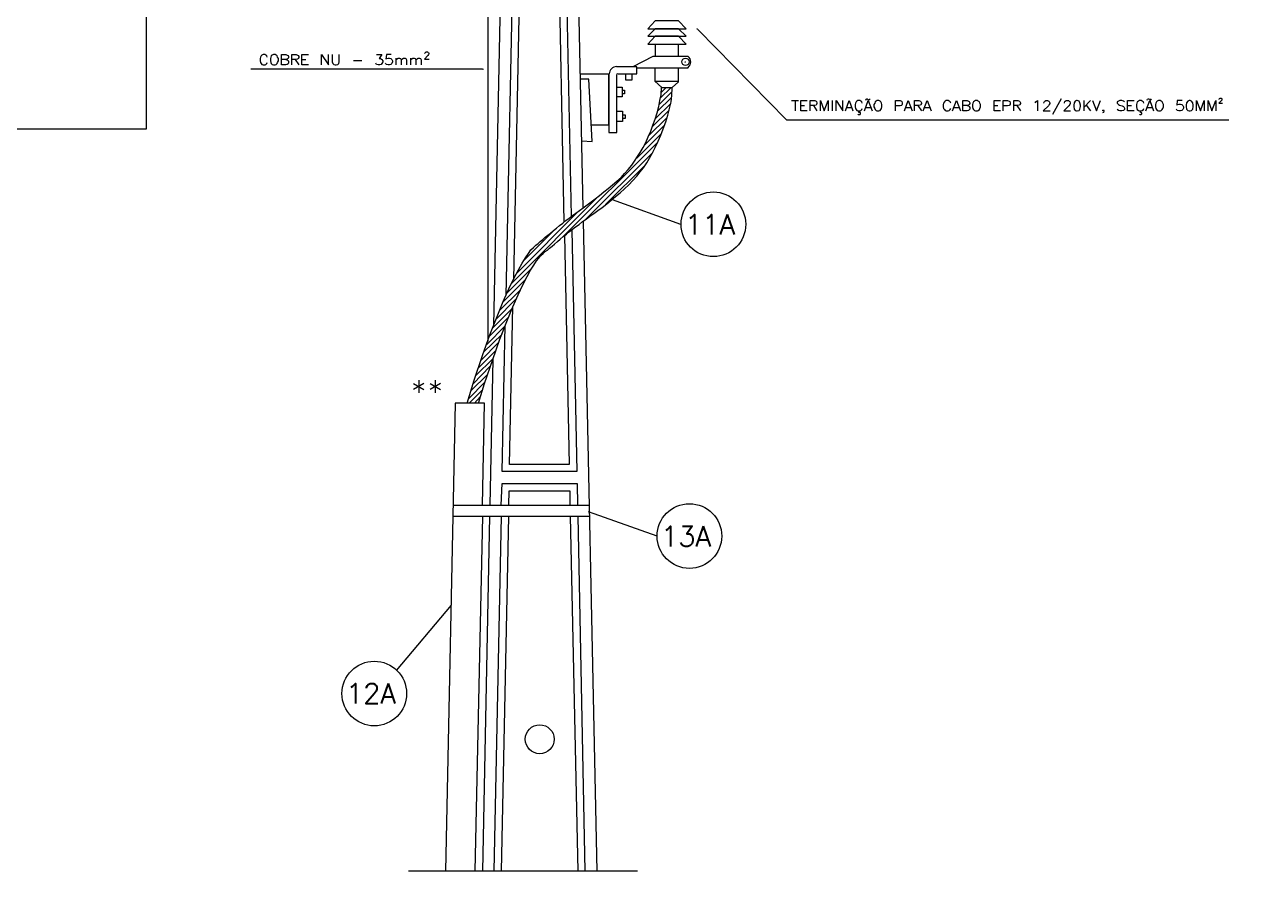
# Model space of a CAD drawing. Header units: inches. Extents: x 5 to 1823, y 18 to 726.
# Drawn here: x 1510.1 to 1582.8, y 96.1 to 146.7 of the extents above; entities that cross this region are included whole.
import ezdxf

# ---------------------------------------------------------------- set-up
doc = ezdxf.new("R2010")
doc.units = ezdxf.units.IN
doc.header["$MEASUREMENT"] = 0
for name, color, linetype in [('PDF_0', 7, 'Continuous'), ('PDF_ENTRADA-ELETRICA', 1, 'Continuous'), ('PDF_FORMATOS', 7, 'Continuous'), ('PDF_Texto', 6, 'Continuous')]:
    doc.layers.add(name, color=color, linetype=linetype)
doc.layers.add('PDF_EL0032', color=7, linetype='Continuous', true_color=0x00dddd)
doc.layers.add('PDF_ENIT-EL00132', color=7, linetype='Continuous', true_color=0x00dddd)
doc.styles.add('PDF RomanS', font='romans__.ttf')

msp = doc.modelspace()

# ---------------------------------------------------------------- linework, layer by layer
at = {"layer": 'PDF_0', "color": 11, "lineweight": 5, "true_color": 0xff7f7f}
for points in [[(1550.021, 146.444), (1550.042, 146.423), (1555.27, 141.089), (1559.779, 141.089)], [(1537.257, 144.095), (1537.215, 144.095), (1523.541, 144.095)]]:
    msp.add_lwpolyline(points, dxfattribs=at)
at = {"layer": 'PDF_0', "color": 11, "true_color": 0xff7f7f, "transparency": 33554559}
for points in [[(1549.957, 146.508), (1549.936, 146.486), (1549.979, 146.486)], [(1549.936, 146.486), (1549.979, 146.486), (1549.957, 146.444)], [(1549.979, 146.529), (1549.979, 146.486), (1549.957, 146.508)], [(1549.979, 146.486), (1549.957, 146.444), (1549.979, 146.444)], [(1550.021, 146.508), (1549.979, 146.529), (1549.979, 146.486)], [(1549.979, 146.486), (1550.021, 146.486), (1550.021, 146.508)], [(1549.979, 146.444), (1550.021, 146.444), (1549.979, 146.486)], [(1550.021, 146.444), (1549.979, 146.486), (1550.021, 146.486)], [(1537.279, 144.116), (1537.257, 144.095), (1537.3, 144.095)], [(1537.257, 144.095), (1537.3, 144.095), (1537.279, 144.052)], [(1537.3, 144.095), (1537.3, 144.116), (1537.279, 144.116)], [(1537.3, 144.095), (1537.279, 144.052), (1537.3, 144.052)], [(1537.342, 144.095), (1537.321, 144.116), (1537.3, 144.095)], [(1537.321, 144.116), (1537.3, 144.095), (1537.3, 144.116)], [(1537.3, 144.052), (1537.321, 144.052), (1537.3, 144.095)], [(1537.321, 144.052), (1537.3, 144.095), (1537.342, 144.095)]]:
    msp.add_solid(points, dxfattribs=at)
at = {"layer": 'PDF_EL0032', "lineweight": 5}
msp.add_lwpolyline([(1559.779, 141.089), (1581.475, 141.089)], dxfattribs=at)
at = {"layer": 'PDF_ENIT-EL00132', "lineweight": 5}
for points in [[(1549.005, 134.887), (1544.962, 136.348)], [(1547.608, 116.408), (1543.544, 117.848)], [(1532.177, 108.45), (1535.437, 112.323)]]:
    msp.add_lwpolyline(points, dxfattribs=at)
for centre in [(1550.942, 134.898), (1549.524, 116.419), (1530.854, 107.084)]:
    msp.add_circle(centre, 1.916, dxfattribs=at)
at = {"layer": 'PDF_ENTRADA-ELETRICA', "lineweight": 5}
for points in [[(1543.226, 135.882), (1542.189, 185.433), (1539.078, 185.433), (1538.633, 164.245)], [(1537.575, 159.483), (1537.575, 127.944)], [(1538.464, 155.779), (1537.914, 128.897)], [(1542.528, 135.374), (1542.189, 152.477), (1539.099, 152.477), (1538.654, 130.675)], [(1542.105, 135.035), (1541.766, 152.053), (1539.522, 152.053), (1539.099, 131.627)], [(1547.502, 145.576), (1547.502, 144.835)], [(1548.878, 144.835), (1548.878, 145.576)], [(1524.515, 144.814), (1524.494, 144.878), (1524.43, 144.92), (1524.388, 144.962), (1524.261, 144.962), (1524.197, 144.92), (1524.155, 144.878), (1524.113, 144.814), (1524.092, 144.73), (1524.092, 144.581), (1524.113, 144.497), (1524.155, 144.433), (1524.197, 144.37), (1524.261, 144.349), (1524.388, 144.349), (1524.43, 144.37), (1524.494, 144.433), (1524.515, 144.497)], [(1525.616, 144.666), (1525.7, 144.645), (1525.743, 144.603), (1525.764, 144.56), (1525.764, 144.454), (1525.743, 144.412), (1525.7, 144.37), (1525.616, 144.349), (1525.362, 144.349), (1525.362, 144.962), (1525.616, 144.962), (1525.7, 144.92), (1525.743, 144.899), (1525.764, 144.835), (1525.764, 144.793), (1525.743, 144.73), (1525.7, 144.687), (1525.616, 144.666), (1525.362, 144.666)], [(1525.975, 144.349), (1525.975, 144.962), (1526.229, 144.962), (1526.314, 144.92), (1526.335, 144.899), (1526.378, 144.835), (1526.378, 144.793), (1526.335, 144.73), (1526.314, 144.687), (1526.229, 144.666), (1525.975, 144.666)], [(1526.166, 144.666), (1526.378, 144.349)], [(1526.949, 144.349), (1526.568, 144.349), (1526.568, 144.962), (1526.949, 144.962)], [(1526.568, 144.666), (1526.801, 144.666)], [(1527.732, 144.349), (1527.732, 144.962), (1528.135, 144.349), (1528.135, 144.962)], [(1528.367, 144.962), (1528.367, 144.518), (1528.389, 144.433), (1528.452, 144.37), (1528.537, 144.349), (1528.6, 144.349), (1528.685, 144.37), (1528.748, 144.433), (1528.77, 144.518), (1528.77, 144.962)], [(1529.616, 144.603), (1530.124, 144.603)], [(1530.992, 144.962), (1531.31, 144.962), (1531.14, 144.73), (1531.225, 144.73), (1531.288, 144.687), (1531.31, 144.666), (1531.352, 144.581), (1531.352, 144.518), (1531.31, 144.433), (1531.267, 144.37), (1531.183, 144.349), (1531.077, 144.349), (1530.992, 144.37), (1530.971, 144.412), (1530.95, 144.454)], [(1531.86, 144.962), (1531.585, 144.962), (1531.542, 144.687), (1531.585, 144.73), (1531.669, 144.751), (1531.754, 144.751), (1531.839, 144.73), (1531.902, 144.666), (1531.923, 144.581), (1531.923, 144.518), (1531.902, 144.433), (1531.839, 144.37), (1531.754, 144.349), (1531.669, 144.349), (1531.585, 144.37), (1531.542, 144.412), (1531.521, 144.454)], [(1532.135, 144.751), (1532.135, 144.349)], [(1532.135, 144.645), (1532.22, 144.73), (1532.262, 144.751), (1532.347, 144.751), (1532.41, 144.73), (1532.453, 144.645), (1532.453, 144.349)], [(1532.453, 144.645), (1532.537, 144.73), (1532.58, 144.751), (1532.685, 144.751), (1532.728, 144.73), (1532.77, 144.645), (1532.77, 144.349)], [(1533.003, 144.751), (1533.003, 144.349)], [(1533.003, 144.645), (1533.088, 144.73), (1533.13, 144.751), (1533.215, 144.751), (1533.278, 144.73), (1533.32, 144.645), (1533.32, 144.349)], [(1533.32, 144.645), (1533.405, 144.73), (1533.447, 144.751), (1533.532, 144.751), (1533.596, 144.73), (1533.638, 144.645), (1533.638, 144.349)], [(1533.85, 145.026), (1533.85, 145.047), (1533.871, 145.089), (1533.892, 145.089), (1533.934, 145.111), (1533.998, 145.111), (1534.04, 145.089), (1534.061, 145.089), (1534.082, 145.047), (1534.082, 145.005), (1534.061, 144.962), (1534.019, 144.899), (1533.828, 144.687), (1534.104, 144.687)], [(1549.449, 144.835), (1547.354, 144.835), (1546.169, 144.222)], [(1543.057, 143.819), (1544.729, 143.819), (1544.729, 140.771), (1543.713, 140.771)], [(1545.301, 143.819), (1546.401, 143.819), (1546.401, 144.222), (1545.195, 144.222)], [(1545.745, 143.819), (1545.745, 143.46), (1546.126, 143.46), (1546.126, 143.819)], [(1546.401, 144.179), (1549.449, 144.179)], [(1547.481, 143.375), (1547.883, 143.015), (1548.497, 143.015), (1548.878, 143.333), (1548.878, 144.158)], [(1547.481, 144.158), (1547.481, 143.375), (1548.878, 143.375)], [(1543.142, 139.84), (1543.756, 139.798), (1543.565, 143.502), (1543.036, 143.502)], [(1536.347, 124.304), (1536.771, 125.658), (1537.257, 127.119), (1537.702, 128.346), (1538.125, 129.426), (1538.485, 130.315), (1538.824, 131.077), (1539.12, 131.691), (1539.395, 132.199), (1539.607, 132.601), (1539.819, 132.918), (1539.988, 133.172), (1540.136, 133.384), (1540.284, 133.532), (1540.432, 133.659), (1540.559, 133.765), (1540.686, 133.871), (1540.835, 133.998), (1540.983, 134.125), (1541.131, 134.252), (1541.3, 134.379), (1541.47, 134.527), (1541.639, 134.675), (1541.829, 134.824), (1542.02, 134.972), (1542.21, 135.12), (1542.401, 135.268), (1542.591, 135.416), (1542.803, 135.564), (1543.015, 135.713), (1543.226, 135.882), (1543.459, 136.051), (1543.692, 136.221), (1543.946, 136.411), (1544.2, 136.602), (1544.454, 136.813), (1544.708, 137.025), (1544.962, 137.237), (1545.216, 137.448), (1545.47, 137.681), (1545.682, 137.914), (1545.893, 138.147), (1546.105, 138.401), (1546.274, 138.634), (1546.444, 138.909), (1546.613, 139.163), (1546.782, 139.459), (1546.931, 139.755), (1547.079, 140.073), (1547.227, 140.412), (1547.354, 140.771), (1547.502, 141.131), (1547.608, 141.512), (1547.714, 141.872), (1547.777, 142.232), (1547.841, 142.571), (1547.862, 143.036)], [(1537.025, 124.304), (1537.384, 125.468), (1537.871, 126.886), (1538.295, 128.092), (1538.697, 129.13), (1539.057, 129.997), (1539.374, 130.717), (1539.649, 131.31), (1539.903, 131.797), (1540.115, 132.178), (1540.305, 132.474), (1540.454, 132.728), (1540.602, 132.897), (1540.729, 133.045), (1540.856, 133.172), (1540.983, 133.278), (1541.11, 133.363), (1541.237, 133.49), (1541.385, 133.596), (1541.533, 133.723), (1541.702, 133.871), (1541.872, 134.019), (1542.041, 134.167), (1542.232, 134.315), (1542.422, 134.464), (1542.591, 134.612), (1542.782, 134.739), (1542.994, 134.887), (1543.184, 135.056), (1543.396, 135.205), (1543.629, 135.374), (1543.861, 135.543), (1544.094, 135.713), (1544.348, 135.903), (1544.623, 136.115), (1544.877, 136.326), (1545.153, 136.538), (1545.428, 136.771), (1545.682, 137.004), (1545.936, 137.237), (1546.169, 137.491), (1546.401, 137.745), (1546.613, 137.999), (1546.804, 138.253), (1546.994, 138.549), (1547.163, 138.824), (1547.333, 139.142), (1547.502, 139.459), (1547.671, 139.819), (1547.82, 140.179), (1547.968, 140.56), (1548.116, 140.962), (1548.243, 141.364), (1548.349, 141.766), (1548.433, 142.147), (1548.476, 142.528), (1548.497, 143.015)], [(1545.216, 143.036), (1545.534, 143.036), (1545.534, 142.444), (1545.216, 142.444)], [(1545.512, 142.846), (1545.682, 142.846), (1545.682, 142.634), (1545.512, 142.634)], [(1547.629, 141.597), (1548.455, 142.422)], [(1547.735, 141.999), (1548.497, 142.761)], [(1547.798, 142.38), (1548.433, 143.015)], [(1547.841, 142.719), (1548.137, 143.015)], [(1580.903, 142.295), (1580.903, 142.317), (1580.925, 142.359), (1580.967, 142.38), (1581.03, 142.38), (1581.052, 142.359), (1581.073, 142.359), (1581.073, 142.317), (1581.073, 142.295), (1581.073, 142.253), (1581.03, 142.211), (1580.882, 142.084), (1581.094, 142.084)], [(1547.312, 140.666), (1548.328, 141.66)], [(1547.502, 141.152), (1548.412, 142.063)], [(1555.567, 142.232), (1555.99, 142.232)], [(1555.778, 142.232), (1555.778, 141.618)], [(1556.498, 141.618), (1556.117, 141.618), (1556.117, 142.232), (1556.498, 142.232)], [(1556.117, 141.936), (1556.35, 141.936)], [(1556.667, 141.618), (1556.667, 142.232), (1556.943, 142.232), (1557.027, 142.19), (1557.048, 142.168), (1557.07, 142.105), (1557.07, 142.063), (1557.048, 141.999), (1557.027, 141.957), (1556.943, 141.936), (1556.667, 141.936)], [(1556.879, 141.936), (1557.07, 141.618)], [(1557.281, 141.618), (1557.281, 142.232), (1557.514, 141.618), (1557.747, 142.232), (1557.747, 141.618)], [(1557.98, 142.232), (1557.98, 141.618)], [(1558.213, 141.618), (1558.213, 142.232), (1558.615, 141.618), (1558.615, 142.232)], [(1558.763, 141.618), (1558.996, 142.232), (1559.207, 141.618)], [(1558.848, 141.83), (1559.123, 141.83)], [(1559.758, 142.084), (1559.737, 142.147), (1559.673, 142.19), (1559.631, 142.232), (1559.504, 142.232), (1559.44, 142.19), (1559.398, 142.147), (1559.356, 142.084), (1559.334, 141.999), (1559.334, 141.851), (1559.356, 141.766), (1559.398, 141.703), (1559.44, 141.639), (1559.504, 141.618), (1559.631, 141.618), (1559.673, 141.639), (1559.737, 141.703), (1559.758, 141.766)], [(1559.885, 141.618), (1560.118, 142.232), (1560.35, 141.618)], [(1559.969, 142.253), (1559.991, 142.317)], [(1559.969, 141.83), (1560.266, 141.83)], [(1560.181, 142.274), (1560.223, 142.338)], [(1561.726, 141.618), (1561.726, 142.232), (1562.001, 142.232), (1562.086, 142.19), (1562.107, 142.168), (1562.128, 142.105), (1562.128, 142.02), (1562.107, 141.957), (1562.086, 141.936), (1562.001, 141.914), (1561.726, 141.914)], [(1562.255, 141.618), (1562.488, 142.232), (1562.721, 141.618)], [(1562.34, 141.83), (1562.636, 141.83)], [(1562.848, 141.618), (1562.848, 142.232), (1563.123, 142.232), (1563.208, 142.19), (1563.229, 142.168), (1563.271, 142.105), (1563.271, 142.063), (1563.229, 141.999), (1563.208, 141.957), (1563.123, 141.936), (1562.848, 141.936)], [(1563.06, 141.936), (1563.271, 141.618)], [(1563.377, 141.618), (1563.61, 142.232), (1563.843, 141.618)], [(1563.462, 141.83), (1563.758, 141.83)], [(1565.007, 142.084), (1564.965, 142.147), (1564.901, 142.19), (1564.859, 142.232), (1564.732, 142.232), (1564.668, 142.19), (1564.626, 142.147), (1564.584, 142.084), (1564.563, 141.999), (1564.563, 141.851), (1564.584, 141.766), (1564.626, 141.703), (1564.668, 141.639), (1564.732, 141.618), (1564.859, 141.618), (1564.901, 141.639), (1564.965, 141.703), (1565.007, 141.766)], [(1565.113, 141.618), (1565.346, 142.232), (1565.579, 141.618)], [(1565.198, 141.83), (1565.494, 141.83)], [(1565.981, 141.936), (1566.065, 141.914), (1566.087, 141.872), (1566.129, 141.83), (1566.129, 141.724), (1566.087, 141.682), (1566.065, 141.639), (1565.981, 141.618), (1565.727, 141.618), (1565.727, 142.232), (1565.981, 142.232), (1566.065, 142.19), (1566.087, 142.168), (1566.129, 142.105), (1566.129, 142.063), (1566.087, 141.999), (1566.065, 141.957), (1565.981, 141.936), (1565.727, 141.936)], [(1567.949, 141.618), (1567.568, 141.618), (1567.568, 142.232), (1567.949, 142.232)], [(1567.568, 141.936), (1567.801, 141.936)], [(1568.119, 141.618), (1568.119, 142.232), (1568.373, 142.232), (1568.457, 142.19), (1568.5, 142.168), (1568.521, 142.105), (1568.521, 142.02), (1568.5, 141.957), (1568.457, 141.936), (1568.373, 141.914), (1568.119, 141.914)], [(1568.732, 141.618), (1568.732, 142.232), (1568.986, 142.232), (1569.071, 142.19), (1569.092, 142.168), (1569.135, 142.105), (1569.135, 142.063), (1569.092, 141.999), (1569.071, 141.957), (1568.986, 141.936), (1568.732, 141.936)], [(1568.923, 141.936), (1569.135, 141.618)], [(1570.002, 142.105), (1570.045, 142.147), (1570.151, 142.232), (1570.151, 141.618)], [(1570.51, 142.084), (1570.51, 142.105), (1570.553, 142.168), (1570.574, 142.19), (1570.637, 142.232), (1570.743, 142.232), (1570.807, 142.19), (1570.828, 142.168), (1570.87, 142.105), (1570.87, 142.063), (1570.828, 141.999), (1570.786, 141.914), (1570.489, 141.618), (1570.891, 141.618)], [(1571.548, 142.338), (1571.04, 141.406)], [(1571.738, 142.084), (1571.738, 142.105), (1571.759, 142.168), (1571.78, 142.19), (1571.844, 142.232), (1571.971, 142.232), (1572.013, 142.19), (1572.056, 142.168), (1572.077, 142.105), (1572.077, 142.063), (1572.056, 141.999), (1571.992, 141.914), (1571.696, 141.618), (1572.098, 141.618)], [(1572.881, 142.232), (1572.881, 141.618)], [(1573.283, 142.232), (1572.881, 141.83)], [(1573.029, 141.957), (1573.283, 141.618)], [(1573.41, 142.232), (1573.643, 141.618), (1573.876, 142.232)], [(1574.066, 141.639), (1574.045, 141.618), (1574.003, 141.639), (1574.045, 141.682), (1574.066, 141.639), (1574.066, 141.597), (1574.045, 141.533), (1574.003, 141.512)], [(1575.294, 142.147), (1575.231, 142.19), (1575.146, 142.232), (1575.019, 142.232), (1574.934, 142.19), (1574.871, 142.147), (1574.871, 142.084), (1574.913, 142.02), (1574.934, 141.999), (1574.998, 141.957), (1575.167, 141.914), (1575.231, 141.872), (1575.252, 141.851), (1575.294, 141.787), (1575.294, 141.703), (1575.231, 141.639), (1575.146, 141.618), (1575.019, 141.618), (1574.934, 141.639), (1574.871, 141.703)], [(1575.866, 141.618), (1575.485, 141.618), (1575.485, 142.232), (1575.866, 142.232)], [(1575.485, 141.936), (1575.717, 141.936)], [(1576.437, 142.084), (1576.416, 142.147), (1576.352, 142.19), (1576.289, 142.232), (1576.183, 142.232), (1576.12, 142.19), (1576.056, 142.147), (1576.035, 142.084), (1576.014, 141.999), (1576.014, 141.851), (1576.035, 141.766), (1576.056, 141.703), (1576.12, 141.639), (1576.183, 141.618), (1576.289, 141.618), (1576.352, 141.639), (1576.416, 141.703), (1576.437, 141.766)], [(1576.564, 141.618), (1576.797, 142.232), (1577.009, 141.618)], [(1576.649, 142.253), (1576.67, 142.317)], [(1576.649, 141.83), (1576.924, 141.83)], [(1576.86, 142.274), (1576.903, 142.338)], [(1578.723, 142.232), (1578.427, 142.232), (1578.406, 141.957), (1578.427, 141.999), (1578.511, 142.02), (1578.617, 142.02), (1578.702, 141.999), (1578.744, 141.936), (1578.787, 141.851), (1578.787, 141.787), (1578.744, 141.703), (1578.702, 141.639), (1578.617, 141.618), (1578.511, 141.618), (1578.427, 141.639), (1578.406, 141.682), (1578.384, 141.724)], [(1579.57, 141.618), (1579.57, 142.232), (1579.803, 141.618), (1580.014, 142.232), (1580.014, 141.618)], [(1580.247, 141.618), (1580.247, 142.232), (1580.48, 141.618), (1580.713, 142.232), (1580.713, 141.618)], [(1545.216, 141.597), (1545.555, 141.597), (1545.555, 140.983), (1545.216, 140.983)], [(1545.555, 141.385), (1545.724, 141.385), (1545.724, 141.174), (1545.555, 141.174)], [(1547.1, 140.136), (1548.201, 141.237)], [(1559.504, 141.449), (1559.525, 141.406), (1559.631, 141.406), (1559.652, 141.449), (1559.652, 141.512), (1559.631, 141.533), (1559.567, 141.533), (1559.567, 141.618)], [(1576.183, 141.449), (1576.204, 141.406), (1576.289, 141.406), (1576.331, 141.449), (1576.331, 141.512), (1576.289, 141.533), (1576.247, 141.533), (1576.247, 141.618)], [(1546.401, 138.824), (1547.862, 140.285)], [(1546.825, 139.544), (1548.052, 140.771)], [(1541.999, 134.125), (1547.629, 139.755)], [(1543.375, 135.183), (1547.354, 139.163)], [(1544.56, 136.072), (1546.909, 138.401)], [(1538.993, 131.416), (1544.137, 136.559)], [(1539.311, 132.029), (1542.951, 135.67)], [(1542.549, 134.57), (1542.845, 120.24), (1538.422, 120.24), (1538.612, 128.897)], [(1539.692, 132.728), (1541.575, 134.612)], [(1543.226, 135.078), (1544.031, 96.554)], [(1542.126, 134.231), (1542.401, 120.663), (1538.866, 120.663), (1539.057, 130.019)], [(1538.718, 130.844), (1540.2, 132.326)], [(1538.485, 130.294), (1539.819, 131.627)], [(1538.252, 129.765), (1539.522, 131.013)], [(1538.062, 129.257), (1539.247, 130.463)], [(1537.681, 128.262), (1538.803, 129.384)], [(1537.85, 128.749), (1539.014, 129.913)], [(1537.511, 127.775), (1538.612, 128.876)], [(1537.173, 126.822), (1538.231, 127.902)], [(1537.321, 127.309), (1538.422, 128.389)], [(1537.003, 126.378), (1538.062, 127.415)], [(1536.707, 125.447), (1537.723, 126.484)], [(1536.855, 125.912), (1537.892, 126.949)], [(1537.871, 126.886), (1537.702, 118.25)], [(1533.49, 125.658), (1533.49, 124.917)], [(1534.463, 125.658), (1534.463, 124.917)], [(1536.559, 125.002), (1537.575, 126.018)], [(1533.172, 125.468), (1533.786, 125.108)], [(1533.786, 125.468), (1533.172, 125.108)], [(1534.167, 125.468), (1534.781, 125.108)], [(1534.781, 125.468), (1534.167, 125.108)], [(1536.432, 124.558), (1537.427, 125.552)], [(1536.474, 124.304), (1537.279, 125.108)], [(1537.257, 118.25), (1537.384, 124.304), (1535.649, 124.304), (1535.077, 96.554)], [(1536.792, 124.304), (1537.13, 124.663)], [(1538.379, 118.25), (1538.422, 119.541), (1542.867, 119.541), (1542.888, 118.25)], [(1538.824, 118.25), (1538.845, 119.097), (1542.443, 119.097), (1542.443, 118.25)], [(1535.522, 118.25), (1543.586, 118.25)], [(1535.522, 117.594), (1543.586, 117.594)], [(1537.257, 117.594), (1536.813, 96.554)], [(1537.681, 117.594), (1537.257, 96.554)], [(1538.379, 117.594), (1537.935, 96.554)], [(1538.803, 117.594), (1538.379, 96.554)], [(1542.464, 117.594), (1542.909, 96.554)], [(1542.909, 117.594), (1543.332, 96.554)], [(1546.444, 96.554), (1532.876, 96.554)]]:
    msp.add_lwpolyline(points, dxfattribs=at)
for points in [[(1547.502, 146.952), (1547.058, 146.486), (1549.322, 146.486), (1548.878, 146.952)], [(1547.502, 146.486), (1547.058, 146.042), (1549.322, 146.042), (1548.878, 146.486)], [(1549.322, 145.576), (1548.878, 146.042), (1547.502, 146.042), (1547.058, 145.576)], [(1524.875, 144.962), (1524.811, 144.92), (1524.748, 144.878), (1524.727, 144.814), (1524.705, 144.73), (1524.705, 144.581), (1524.727, 144.497), (1524.748, 144.433), (1524.811, 144.37), (1524.875, 144.349), (1524.981, 144.349), (1525.044, 144.37), (1525.108, 144.433), (1525.129, 144.497), (1525.171, 144.581), (1525.171, 144.73), (1525.129, 144.814), (1525.108, 144.878), (1525.044, 144.92), (1524.981, 144.962)], [(1560.626, 142.232), (1560.583, 142.19), (1560.52, 142.147), (1560.499, 142.084), (1560.456, 141.999), (1560.456, 141.851), (1560.499, 141.766), (1560.52, 141.703), (1560.583, 141.639), (1560.626, 141.618), (1560.753, 141.618), (1560.816, 141.639), (1560.858, 141.703), (1560.901, 141.766), (1560.922, 141.851), (1560.922, 141.999), (1560.901, 142.084), (1560.858, 142.147), (1560.816, 142.19), (1560.753, 142.232)], [(1566.468, 142.232), (1566.404, 142.19), (1566.362, 142.147), (1566.319, 142.084), (1566.298, 141.999), (1566.298, 141.851), (1566.319, 141.766), (1566.362, 141.703), (1566.404, 141.639), (1566.468, 141.618), (1566.595, 141.618), (1566.637, 141.639), (1566.7, 141.703), (1566.722, 141.766), (1566.764, 141.851), (1566.764, 141.999), (1566.722, 142.084), (1566.7, 142.147), (1566.637, 142.19), (1566.595, 142.232)], [(1572.458, 142.232), (1572.373, 142.19), (1572.31, 142.105), (1572.288, 141.957), (1572.288, 141.872), (1572.31, 141.724), (1572.373, 141.639), (1572.458, 141.618), (1572.5, 141.618), (1572.606, 141.639), (1572.648, 141.724), (1572.691, 141.872), (1572.691, 141.957), (1572.648, 142.105), (1572.606, 142.19), (1572.5, 142.232)], [(1577.305, 142.232), (1577.241, 142.19), (1577.199, 142.147), (1577.157, 142.084), (1577.136, 141.999), (1577.136, 141.851), (1577.157, 141.766), (1577.199, 141.703), (1577.241, 141.639), (1577.305, 141.618), (1577.432, 141.618), (1577.474, 141.639), (1577.538, 141.703), (1577.559, 141.766), (1577.601, 141.851), (1577.601, 141.999), (1577.559, 142.084), (1577.538, 142.147), (1577.474, 142.19), (1577.432, 142.232)], [(1579.125, 142.232), (1579.041, 142.19), (1578.977, 142.105), (1578.956, 141.957), (1578.956, 141.872), (1578.977, 141.724), (1579.041, 141.639), (1579.125, 141.618), (1579.189, 141.618), (1579.273, 141.639), (1579.337, 141.724), (1579.358, 141.872), (1579.358, 141.957), (1579.337, 142.105), (1579.273, 142.19), (1579.189, 142.232)]]:
    msp.add_lwpolyline(points, close=True, dxfattribs=at)
for points in [[(1544.75, 143.798), (1544.75, 140.348), (1545.216, 140.348), (1545.216, 143.735, -0.414143), (1545.311, 143.841)], [(1560.006, 142.322, -0.414363), (1560.075, 142.317), (1560.118, 142.274)], [(1576.685, 142.322, -0.414363), (1576.755, 142.317), (1576.776, 142.274)]]:
    msp.add_lwpolyline(points, format="xyb", dxfattribs=at)
for centre, radius in [((1549.291, 144.528), 0.222), ((1540.655, 104.375), 0.857)]:
    msp.add_circle(centre, radius, dxfattribs=at)
for centre, radius, start, end in [((1549.164, 144.528), 0.434, 310.45333, 48.13692), ((1545.206, 143.809), 0.434, 89.99933, 180.00067), ((1560.149, 142.327), 0.0529, 224.98537, 315.01463), ((1576.829, 142.327), 0.0529, 224.98537, 315.01463)]:
    msp.add_arc(centre, radius, start, end, dxfattribs=at)
at = {"layer": 'PDF_ENTRADA-ELETRICA', "transparency": 33554559}
for points in [[(1549.238, 144.539), (1549.217, 144.518), (1549.28, 144.518)], [(1549.28, 144.518), (1549.28, 144.56), (1549.238, 144.539)], [(1549.301, 144.539), (1549.28, 144.518), (1549.28, 144.56)], [(1549.322, 144.518), (1549.301, 144.539), (1549.28, 144.518)], [(1549.217, 144.518), (1549.28, 144.518), (1549.238, 144.476)], [(1549.28, 144.518), (1549.238, 144.476), (1549.28, 144.476)], [(1549.28, 144.476), (1549.301, 144.476), (1549.28, 144.518)], [(1549.301, 144.476), (1549.28, 144.518), (1549.322, 144.518)]]:
    msp.add_solid(points, dxfattribs=at)
at = {"layer": 'PDF_FORMATOS', "lineweight": 5}
msp.add_lwpolyline([(1517.339, 190.619), (1517.339, 140.539), (1498.31, 140.539), (1498.31, 27.952), (1638.773, 27.952), (1638.773, 190.619)], close=True, dxfattribs=at)

# ---------------------------------------------------------------- texts
at = {"layer": 'PDF_Texto', "color": 1, "char_height": 1.19, "attachment_point": 7, "style": 'PDF RomanS'}
for s, insert in [('11A', (1549.259, 134.291)), ('13A', (1547.841, 115.805)), ('12A', (1529.172, 106.492))]:
    msp.add_mtext(s, dxfattribs=dict(at, insert=insert))

doc.saveas('drawing.dxf')
